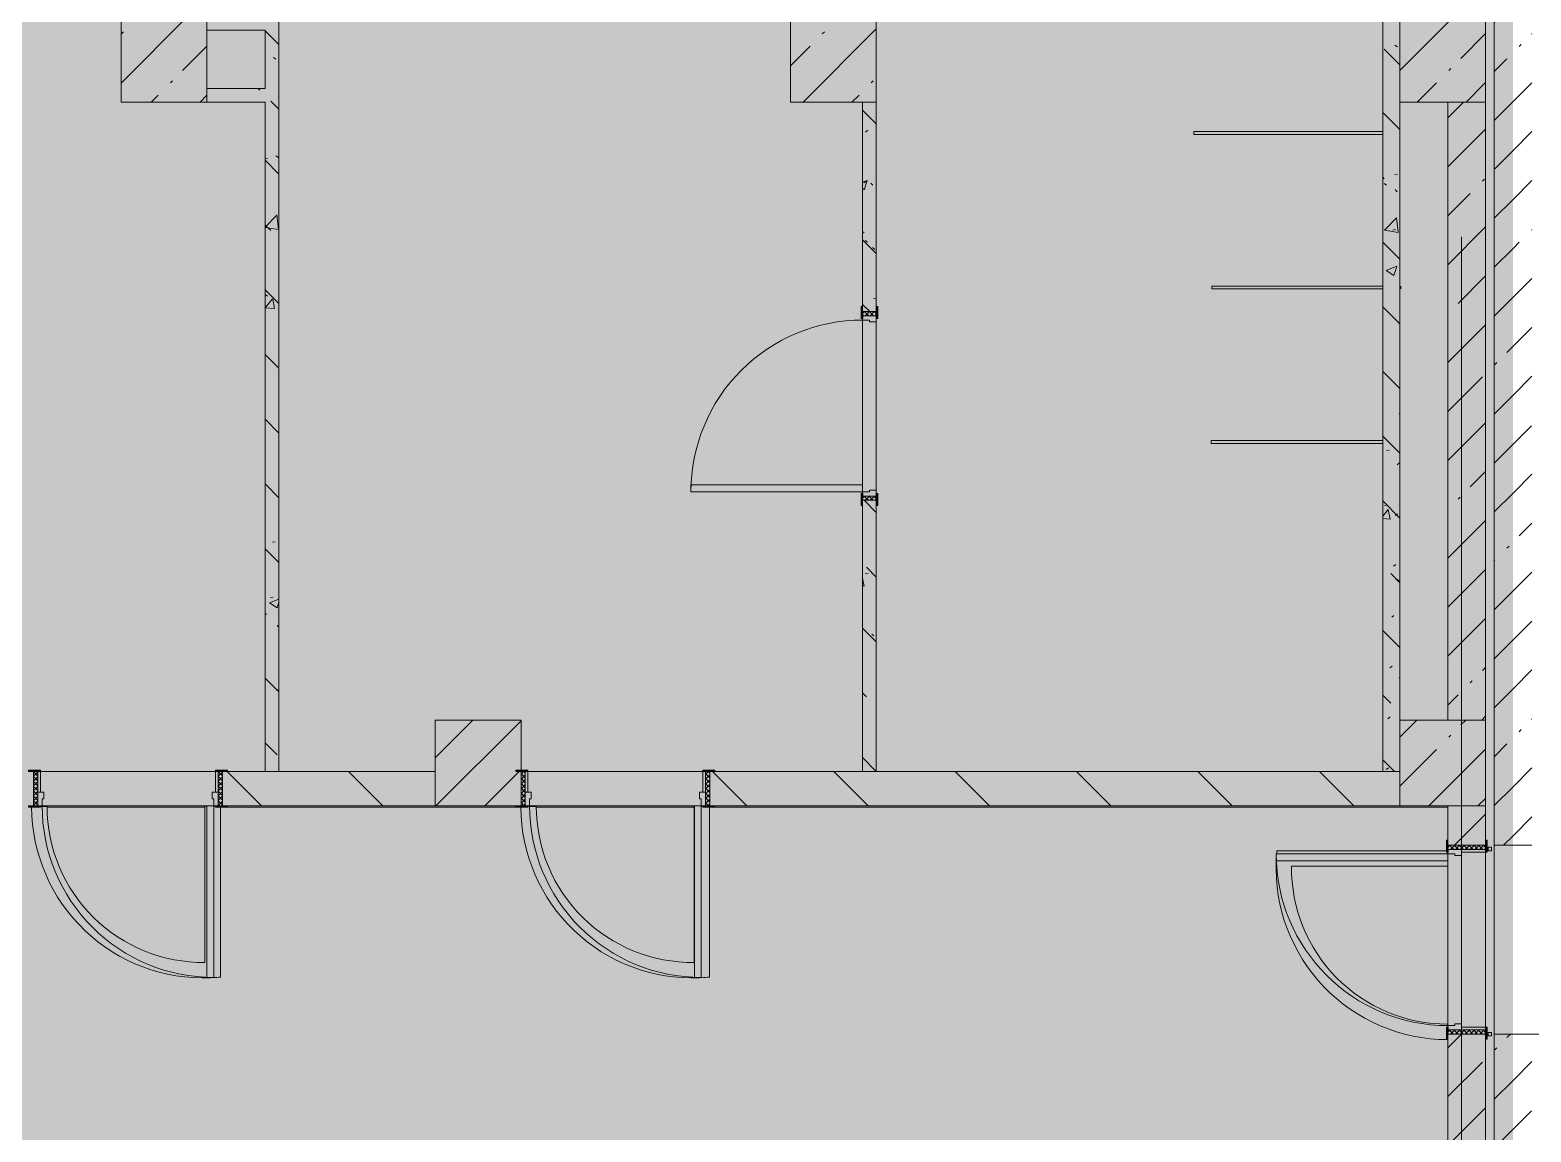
# Model space of a CAD drawing. Header units: millimetres. Extents: x 35098 to 231722, y -8553 to 29000.
# Drawn here: x 180932 to 189676, y 16700 to 23120 of the extents above; entities that cross this region are included whole.
import ezdxf

# ---------------------------------------------------------------- set-up
doc = ezdxf.new("R2010")
doc.units = ezdxf.units.MM
doc.layers.add('A-DETL-GENF-1', color=7, linetype='Continuous', lineweight=9, true_color=0xc0c0c0, transparency=0.4)
for name, color, linetype, lineweight, true_color in [('A-DOOR-2', 7, 'Continuous', 5, 0xaaaaaa), ('A-DOOR-3', 7, 'Continuous', 5, 0xe2e2e2), ('A-DOOR-4', 7, 'Continuous', 5, 0xb7b7b7), ('A-DOOR-FRAM-1', 7, 'Continuous', 5, 0xe2e2e2), ('A-DOOR-FRAM-2', 7, 'Continuous', 5, 0xaaaaaa), ('A-DOOR-FRAM-3', 7, 'Continuous', 5, 0xb7b7b7), ('A-FLOR-2', 7, 'Continuous', 5, 0xb7b7b7), ('A-GENM-1', 7, 'Continuous', 5, 0x737373), ('A-WALL-5', 7, 'Continuous', 9, 0x737373), ('A-WALL-6', 7, 'Continuous', 5, 0x737373), ('I-WALL-4', 7, 'Continuous', 5, 0x737373), ('I-WALL-5', 7, 'Continuous', 5, 0x787878), ('S-COLS-2', 7, 'Continuous', 5, 0x737373)]:
    doc.layers.add(name, color=color, linetype=linetype, lineweight=lineweight, true_color=true_color)
for name, color, linetype, lineweight in [('I-WALL-3', 7, 'Continuous', 5), ('S-COLS-1', 7, 'Continuous', 5), ('Оси', 7, 'Continuous', 9)]:
    doc.layers.add(name, color=color, linetype=linetype, lineweight=lineweight)
pattern_1 = [(45, (104712.3, 0), (-285.1231, 285.1231), []), (45, (104997.44, 0), (-285.1231, 285.1231), [504.031, -100.806, 16.764, -84.042])]
pattern_2 = [(135, (104712.3, 0), (-377.1708, -377.1708), [533.4, -88.9, 17.78, -88.9]), (135, (104712.3, 376.94), (-377.1708, -377.1708), []), (50, (104712.3, 0), (637.6445, -55.7866), [66.675, -733.425]), (355, (104712.3, 0), (-123.3494, 668.699), [53.34, -586.74]), (100.451, (104765.45, -4.65), (514.299, 612.908), [56.665, -623.315]), (46.184, (104712.3, 177.8), (948.7764, -147.15), [100.012, -1100.137]), (96.636, (104791.4, 165.5), (830.909, 865.997), [84.998, -934.973]), (351.184, (104712.3, 177.8), (830.918, 865.988), [80.01, -880.11]), (21, (104801.2, 133.35), (530.6506, -357.9283), [66.675, -733.425]), (326, (104801.2, 133.35), (216.308, 644.6585), [53.34, -586.74]), (71.451, (104845.44, 103.5), (746.9596, 286.7243), [56.665, -623.315]), (37.5, (104712.32, 0), (10.81053, 295.9426), [16.764, -562.864, 16.764, -578.866, -588.962]), (37.5, (104712.32, 0), (10.81053, 295.9426), [-1175.258, 16.764, -572.198]), (7.5, (104712.3, 0), (233.8692, 350.6318), [16.764, -322.834, 16.764, -549.529, -224.472]), (7.5, (104712.3, 0), (233.8692, 350.6318), [-905.891, 16.764, -207.708]), (327.5, (104514.07, 0), (474.5678, -20.0513), [16.764, -205.486, 16.764, -676.656, -920.115]), (327.5, (104514.07, 0), (474.5678, -20.0513), [-915.67, 16.764, -903.351]), (317.5, (104425.17, 0), (518.4522, 88.9934), [16.764, -272.161, 16.764, -443.738, -653.415]), (317.5, (104425.17, 0), (518.4522, 88.9934), [-749.427, 16.764, -636.651])]

# ---------------------------------------------------------------- blocks, each defined once
blk = doc.blocks.new('BSC_Колонна _Прямоугольная - 500х500-23287078-2_7_2_птичка')
at = {"layer": 'S-COLS-1'}
h = blk.add_hatch(dxfattribs=at)
h.set_pattern_fill('FP_112', color=256, style=0, pattern_type=2)
h.set_pattern_definition([(45, (-84450, -22950), (-285.1231, 285.1231), []), (45, (-84164.88, -22950), (-285.1231, 285.1231), [504.031, -100.806, 16.764, -84.042])])
h.paths.add_polyline_path([(-250, -250), (250, -250), (250, 250), (-250, 250), (-250, -160)])
at = {"layer": 'S-COLS-2'}
for p, q in [((250, 250), (-250, 250)), ((-250, 250), (-250, -250)), ((250, -250), (250, 250)), ((-250, -250), (250, -250))]:
    blk.add_line(p, q, dxfattribs=at)
blk = doc.blocks.new('BSC_Колонна _Прямоугольная - 500х500-V102-2_7_2_птичка')
at = {"layer": 'S-COLS-1'}
h = blk.add_hatch(dxfattribs=at)
h.set_pattern_fill('FP_137', color=256, style=0, pattern_type=2)
h.set_pattern_definition([(45, (-77000, -22950), (-285.1231, 285.1231), []), (45, (-76714.88, -22950), (-285.1231, 285.1231), [504.031, -100.806, 16.764, -84.042])])
h.paths.add_polyline_path([(-250, -250), (250, -250), (250, 250), (-250, 250), (-250, -160)])
at = {"layer": 'S-COLS-2'}
for p, q in [((250, 250), (-250, 250)), ((-250, 250), (-250, -250)), ((250, -250), (250, 250)), ((-250, -250), (250, -250))]:
    blk.add_line(p, q, dxfattribs=at)
blk = doc.blocks.new('110_Дверь_СКБ_1Ст_Внутренняя1 - Д-4 1100x2100h_су мгн-V107-2_7_2_птичка')
at = {"layer": 'A-DOOR-2'}
h = blk.add_hatch(dxfattribs=at)
h.set_pattern_fill('FP_143', color=256, style=0, pattern_type=2)
h.set_pattern_definition([(135, (1751.41, 104.685), (-14.14214, -14.14214), []), (225, (1751.41, 104.685), (14.14214, -14.14214), [])])
h.paths.add_polyline_path([(537.5, -40), (562.5, -40), (562.5, 40), (537.5, 40)])
at = {"layer": 'A-DOOR-3'}
h = blk.add_hatch(color=256, dxfattribs=at)
h.paths.add_polyline_path([(-512.5, 40), (-512.5, -40), (-477.5, -40), (-477.5, 0), (-487.5, 0), (-487.5, 40)])
h.paths.add_polyline_path([(502.5, 0), (502.5, -40), (537.5, -40), (537.5, 40), (512.5, 40), (512.5, 0)])
at = {"layer": 'A-DOOR-FRAM-1'}
for points in [[(-487.5, 1040), (-487.5, 40), (-447.5, 40), (-447.5, 1040)], [(-567.5, 40), (-497.5, 40), (-497.5, 48), (-567.5, 48)], [(522.5, 40), (592.5, 40), (592.5, 48), (522.5, 48)], [(-567.5, -48), (-497.5, -48), (-497.5, -40), (-567.5, -40)], [(522.5, -48), (592.5, -48), (592.5, -40), (522.5, -40)]]:
    blk.add_hatch(color=256, dxfattribs=at).paths.add_polyline_path(points)
at = {"layer": 'A-DOOR-FRAM-2'}
h = blk.add_hatch(dxfattribs=at)
h.set_pattern_fill('FP_144', color=256, style=0, pattern_type=2)
h.set_pattern_definition([(45, (-371.384, 104.685), (-14.1421, 14.1421), []), (135, (-371.384, 104.685), (-14.1421, -14.1421), [])])
h.paths.add_polyline_path([(-537.5, -40), (-512.5, -40), (-512.5, 40), (-537.5, 40)])
at = {"layer": 'A-DOOR-4'}
for p, q in [((-487.5, 1040), (-487.5, 40)), ((-447.5, 1040), (-487.5, 1040)), ((-447.5, 40), (-447.5, 1040)), ((-487.5, 40), (-447.5, 40))]:
    blk.add_line(p, q, dxfattribs=at)
blk.add_arc((-487.5, 40), 1000, 360, 90, dxfattribs=at)
at = {"layer": 'A-DOOR-FRAM-3'}
for p, q in [((-497.5, 48), (-567.5, 48)), ((-567.5, 48), (-567.5, 40)), ((-567.5, 40), (-497.5, 40)), ((-512.5, 40), (-537.5, 40)), ((-537.5, 40), (-537.5, -40)), ((-487.5, 40), (-512.5, 40)), ((-512.5, 40), (-512.5, -40)), ((-512.5, -40), (-512.5, 40)), ((-497.5, 40), (-512.5, 40)), ((-512.5, 40), (-512.5, 39)), ((-512.5, 39), (-497.5, 39)), ((-497.5, 40), (-497.5, 48)), ((-497.5, 39), (-497.5, 40)), ((-487.5, 0), (-487.5, 40)), ((-477.5, 0), (-487.5, 0)), ((-477.5, -40), (-477.5, 0)), ((512.5, 0), (502.5, 0)), ((502.5, 0), (502.5, -40)), ((512.5, 40), (512.5, 0)), ((537.5, 40), (512.5, 40)), ((592.5, 48), (522.5, 48)), ((522.5, 48), (522.5, 40)), ((537.5, 40), (522.5, 40)), ((522.5, 40), (522.5, 39)), ((522.5, 40), (592.5, 40)), ((522.5, 39), (537.5, 39)), ((537.5, -40), (537.5, 40)), ((562.5, 40), (537.5, 40)), ((537.5, 40), (537.5, -40)), ((537.5, 39), (537.5, 40)), ((562.5, -40), (562.5, 40)), ((592.5, 40), (592.5, 48)), ((-497.5, -40), (-567.5, -40)), ((-567.5, -40), (-567.5, -48)), ((-567.5, -48), (-497.5, -48)), ((-537.5, -40), (-512.5, -40)), ((-497.5, -39), (-512.5, -39)), ((-512.5, -39), (-512.5, -40)), ((-512.5, -40), (-477.5, -40)), ((-512.5, -40), (-497.5, -40)), ((-497.5, -40), (-497.5, -39)), ((-497.5, -48), (-497.5, -40)), ((502.5, -40), (537.5, -40)), ((537.5, -39), (522.5, -39)), ((522.5, -39), (522.5, -40)), ((522.5, -40), (537.5, -40)), ((592.5, -40), (522.5, -40)), ((522.5, -40), (522.5, -48)), ((522.5, -48), (592.5, -48)), ((537.5, -40), (537.5, -39)), ((537.5, -40), (562.5, -40)), ((592.5, -48), (592.5, -40))]:
    blk.add_line(p, q, dxfattribs=at)
blk = doc.blocks.new('110_Дверь_СКБ_1Ст_Внутренняя1 - Д-4 1100x2100h_су мгн-V108-2_7_2_птичка')
at = {"layer": 'A-DOOR-2'}
h = blk.add_hatch(dxfattribs=at)
h.set_pattern_fill('FP_118', color=256, style=0, pattern_type=2)
h.set_pattern_definition([(135, (1751.41, 164.685), (-14.14214, -14.14214), []), (225, (1751.41, 164.685), (14.14214, -14.14214), [])])
h.paths.add_polyline_path([(562.5, 100), (537.5, 100), (537.5, -100), (562.5, -100)])
at = {"layer": 'A-DOOR-3'}
h = blk.add_hatch(color=256, dxfattribs=at)
h.paths.add_polyline_path([(512.5, 100), (512.5, 60), (502.5, 60), (502.5, 20), (537.5, 20), (537.5, 100)])
h.paths.add_polyline_path([(-487.5, 100), (-512.5, 100), (-512.5, 20), (-477.5, 20), (-477.5, 60), (-487.5, 60)])
at = {"layer": 'A-DOOR-FRAM-1'}
for points in [[(-487.5, 1100), (-487.5, 100), (-447.5, 100), (-447.5, 1100)], [(-567.5, 108), (-567.5, 100), (-497.5, 100), (-497.5, 108)], [(592.5, 108), (522.5, 108), (522.5, 100), (592.5, 100)], [(-497.5, 20), (-512.5, 20), (-512.5, -100), (-497.5, -100)], [(537.5, 20), (522.5, 20), (522.5, -100), (537.5, -100)], [(-567.5, -100), (-567.5, -108), (-497.5, -108), (-497.5, -100)], [(592.5, -100), (522.5, -100), (522.5, -108), (592.5, -108)]]:
    blk.add_hatch(color=256, dxfattribs=at).paths.add_polyline_path(points)
at = {"layer": 'A-DOOR-FRAM-2'}
h = blk.add_hatch(dxfattribs=at)
h.set_pattern_fill('FP_119', color=256, style=0, pattern_type=2)
h.set_pattern_definition([(45, (-371.384, 164.685), (-14.1421, 14.1421), []), (135, (-371.384, 164.685), (-14.1421, -14.1421), [])])
h.paths.add_polyline_path([(-512.5, 100), (-537.5, 100), (-537.5, -100), (-512.5, -100)])
at = {"layer": 'A-DOOR-4'}
for p, q in [((-487.5, 1100), (-487.5, 100)), ((-447.5, 1100), (-487.5, 1100)), ((-447.5, 100), (-447.5, 1100)), ((-487.5, 100), (-447.5, 100))]:
    blk.add_line(p, q, dxfattribs=at)
blk.add_arc((-487.5, 100), 1000, 360, 90, dxfattribs=at)
at = {"layer": 'A-DOOR-FRAM-3'}
for p, q in [((-497.5, 108), (-567.5, 108)), ((-567.5, 108), (-567.5, 100)), ((-567.5, 100), (-497.5, 100)), ((-512.5, 100), (-537.5, 100)), ((-537.5, 100), (-537.5, -100)), ((-487.5, 100), (-512.5, 100)), ((-512.5, 100), (-512.5, 20)), ((-512.5, -100), (-512.5, 100)), ((-497.5, 100), (-512.5, 100)), ((-512.5, 100), (-512.5, 99)), ((-512.5, 99), (-497.5, 99)), ((-497.5, 100), (-497.5, 108)), ((-497.5, 99), (-497.5, 100)), ((-487.5, 60), (-487.5, 100)), ((512.5, 100), (512.5, 60)), ((537.5, 100), (512.5, 100)), ((592.5, 108), (522.5, 108)), ((522.5, 108), (522.5, 100)), ((537.5, 100), (522.5, 100)), ((522.5, 100), (522.5, 99)), ((522.5, 100), (592.5, 100)), ((522.5, 99), (537.5, 99)), ((537.5, 20), (537.5, 100)), ((562.5, 100), (537.5, 100)), ((537.5, 100), (537.5, -100)), ((537.5, 99), (537.5, 100)), ((562.5, -100), (562.5, 100)), ((592.5, 100), (592.5, 108)), ((-512.5, 20), (-477.5, 20)), ((-497.5, 20), (-512.5, 20)), ((-512.5, 20), (-512.5, -100)), ((-497.5, -100), (-497.5, 20)), ((-477.5, 60), (-487.5, 60)), ((-477.5, 20), (-477.5, 60)), ((512.5, 60), (502.5, 60)), ((502.5, 60), (502.5, 20)), ((502.5, 20), (537.5, 20)), ((537.5, 20), (522.5, 20)), ((522.5, 20), (522.5, -100)), ((537.5, -100), (537.5, 20)), ((-497.5, -100), (-567.5, -100)), ((-567.5, -100), (-567.5, -108)), ((-567.5, -108), (-497.5, -108)), ((-537.5, -100), (-512.5, -100)), ((-512.5, -100), (-497.5, -100)), ((-497.5, -108), (-497.5, -100)), ((522.5, -100), (537.5, -100)), ((592.5, -100), (522.5, -100)), ((522.5, -100), (522.5, -108)), ((522.5, -108), (592.5, -108)), ((537.5, -100), (562.5, -100)), ((592.5, -108), (592.5, -100))]:
    blk.add_line(p, q, dxfattribs=at)
blk = doc.blocks.new('131_Сантехническая перегородка - СП-2-29831410-2_7_2_птичка')
at = {"layer": 'A-GENM-1'}
for p, q in [((0, 8), (1100, 8)), ((1100, 8), (1100, -8)), ((1100, -8), (0, -8))]:
    blk.add_line(p, q, dxfattribs=at)
blk = doc.blocks.new('131_Сантехническая перегородка - СП-2-16286057-2_7_2_птичка')
at = {"layer": 'A-GENM-1'}
for p, q in [((0, 8), (995.7, 8)), ((0, 8), (0, -8)), ((1100, 8), (1100, -8)), ((995.7, -8), (0, -8))]:
    blk.add_line(p, q, dxfattribs=at)
blk = doc.blocks.new('131_Сантехническая перегородка - СП-2-V111-2_7_2_птичка')
at = {"layer": 'A-GENM-1'}
for p, q in [((0, 8), (1000.7, 8)), ((0, 8), (0, -8)), ((1000.7, -8), (0, -8))]:
    blk.add_line(p, q, dxfattribs=at)
blk = doc.blocks.new('110_Дверь_СКБ_1Ст_Внутренняя1 - Д-4 _л_ 1100x2100h_су мгн-V137-2_7_2_птичка')
at = {"layer": 'A-DOOR-2'}
h = blk.add_hatch(dxfattribs=at)
h.set_pattern_fill('FP_141', color=256, style=0, pattern_type=2)
h.set_pattern_definition([(135, (1751.41, 174.685), (-14.14214, -14.14214), []), (225, (1751.41, 174.685), (14.14214, -14.14214), [])])
h.paths.add_polyline_path([(537.5, -110), (562.5, -110), (562.5, 110), (537.5, 110)])
at = {"layer": 'A-DOOR-3'}
h = blk.add_hatch(color=256, dxfattribs=at)
h.paths.add_polyline_path([(-512.5, 110), (-512.5, 30), (-477.5, 30), (-477.5, 70), (-487.5, 70), (-487.5, 110)])
h.paths.add_polyline_path([(502.5, 70), (502.5, 30), (537.5, 30), (537.5, 110), (512.5, 110), (512.5, 70)])
at = {"layer": 'A-DOOR-FRAM-1'}
for points in [[(472.5, 110), (512.5, 110), (512.5, 1110), (472.5, 1110), (472.5, 401.4)], [(-567.5, 110), (-497.5, 110), (-497.5, 118), (-567.5, 118)], [(522.5, 110), (592.5, 110), (592.5, 118), (522.5, 118)], [(-512.5, 30), (-512.5, -110), (-497.5, -110), (-497.5, 30)], [(522.5, -110), (537.5, -110), (537.5, 30), (522.5, 30)], [(-567.5, -118), (-497.5, -118), (-497.5, -110), (-567.5, -110)], [(522.5, -118), (592.5, -118), (592.5, -110), (522.5, -110)]]:
    blk.add_hatch(color=256, dxfattribs=at).paths.add_polyline_path(points)
at = {"layer": 'A-DOOR-FRAM-2'}
h = blk.add_hatch(dxfattribs=at)
h.set_pattern_fill('FP_142', color=256, style=0, pattern_type=2)
h.set_pattern_definition([(45, (-371.384, 174.685), (-14.1421, 14.1421), []), (135, (-371.384, 174.685), (-14.1421, -14.1421), [])])
h.paths.add_polyline_path([(-537.5, 110), (-537.5, -110), (-512.5, -110), (-512.5, 110)])
at = {"layer": 'A-DOOR-4'}
for p, q in [((512.5, 1110), (472.5, 1110)), ((472.5, 1110), (472.5, 110)), ((512.5, 110), (512.5, 1110)), ((472.5, 110), (512.5, 110))]:
    blk.add_line(p, q, dxfattribs=at)
blk.add_arc((512.5, 110), 1000, 90, 180, dxfattribs=at)
at = {"layer": 'A-DOOR-FRAM-3'}
for p, q in [((-497.5, 118), (-567.5, 118)), ((-567.5, 118), (-567.5, 110)), ((-567.5, 110), (-497.5, 110)), ((-512.5, 110), (-537.5, 110)), ((-537.5, 110), (-537.5, -110)), ((-487.5, 110), (-512.5, 110)), ((-512.5, 110), (-512.5, 30)), ((-512.5, -110), (-512.5, 110)), ((-497.5, 110), (-512.5, 110)), ((-512.5, 110), (-512.5, 109)), ((-512.5, 109), (-497.5, 109)), ((-497.5, 110), (-497.5, 118)), ((-497.5, 109), (-497.5, 110)), ((-487.5, 70), (-487.5, 110)), ((512.5, 110), (512.5, 70)), ((537.5, 110), (512.5, 110)), ((592.5, 118), (522.5, 118)), ((522.5, 118), (522.5, 110)), ((537.5, 110), (522.5, 110)), ((522.5, 110), (522.5, 109)), ((522.5, 110), (592.5, 110)), ((522.5, 109), (537.5, 109)), ((537.5, 30), (537.5, 110)), ((562.5, 110), (537.5, 110)), ((537.5, 110), (537.5, -110)), ((537.5, 109), (537.5, 110)), ((562.5, -110), (562.5, 110)), ((592.5, 110), (592.5, 118)), ((-512.5, 30), (-477.5, 30)), ((-497.5, 30), (-512.5, 30)), ((-512.5, 30), (-512.5, -110)), ((-497.5, -110), (-497.5, 30)), ((-477.5, 70), (-487.5, 70)), ((-477.5, 30), (-477.5, 70)), ((512.5, 70), (502.5, 70)), ((502.5, 70), (502.5, 30)), ((502.5, 30), (537.5, 30)), ((537.5, 30), (522.5, 30)), ((522.5, 30), (522.5, -110)), ((537.5, -110), (537.5, 30)), ((-497.5, -110), (-567.5, -110)), ((-567.5, -110), (-567.5, -118)), ((-567.5, -118), (-497.5, -118)), ((-537.5, -110), (-512.5, -110)), ((-512.5, -110), (-497.5, -110)), ((-497.5, -118), (-497.5, -110)), ((522.5, -110), (537.5, -110)), ((592.5, -110), (522.5, -110)), ((522.5, -110), (522.5, -118)), ((522.5, -118), (592.5, -118)), ((537.5, -110), (562.5, -110)), ((592.5, -118), (592.5, -110))]:
    blk.add_line(p, q, dxfattribs=at)
blk = doc.blocks.new('BSC_Колонна _Прямоугольная - 500х500-V156-2_7_2_птичка')
at = {"layer": 'S-COLS-1'}
h = blk.add_hatch(dxfattribs=at)
h.set_pattern_fill('FP_183', color=256, style=0, pattern_type=2)
h.set_pattern_definition([(45, (-78830, -18850), (-285.1231, 285.1231), []), (45, (-78544.88, -18850), (-285.1231, 285.1231), [504.031, -100.806, 16.764, -84.042])])
h.paths.add_polyline_path([(-206.5, -250), (250, -250), (250, -50), (220, -50), (220, -42), (250, -42), (250, 250), (-250, 250), (-250, -250)])
at = {"layer": 'S-COLS-2'}
for p, q in [((250, 250), (-250, 250)), ((-250, 250), (-250, -250)), ((250, -42), (250, 250)), ((-250, -250), (220, -250))]:
    blk.add_line(p, q, dxfattribs=at)
blk = doc.blocks.new('BSC_Колонна _Прямоугольная - 500х500-V157-2_7_2_птичка')
at = {"layer": 'S-COLS-1'}
h = blk.add_hatch(dxfattribs=at)
h.set_pattern_fill('FP_184', color=256, style=0, pattern_type=2)
h.set_pattern_definition([(45, (-84450, -18850), (-285.1231, 285.1231), []), (45, (-84164.88, -18850), (-285.1231, 285.1231), [504.031, -100.806, 16.764, -84.042])])
h.paths.add_polyline_path([(-250, -250), (250, -250), (250, 250), (-250, 250), (-250, -109.1)])
at = {"layer": 'S-COLS-2'}
for p, q in [((250, 250), (-250, 250)), ((-250, 250), (-250, -250)), ((250, -250), (250, 250)), ((-250, -250), (250, -250))]:
    blk.add_line(p, q, dxfattribs=at)
blk = doc.blocks.new('BSC_Колонна _Прямоугольная - 500х500-V158-2_7_2_птичка')
at = {"layer": 'S-COLS-1'}
h = blk.add_hatch(dxfattribs=at)
h.set_pattern_fill('FP_185', color=256, style=0, pattern_type=2)
h.set_pattern_definition([(45, (-80900, -22950), (-285.1231, 285.1231), []), (45, (-80614.88, -22950), (-285.1231, 285.1231), [504.031, -100.806, 16.764, -84.042])])
h.paths.add_polyline_path([(-250, -250), (250, -250), (250, 250), (-250, 250), (-250, -160)])
at = {"layer": 'S-COLS-2'}
for p, q in [((250, 250), (-250, 250)), ((-250, 250), (-250, -250)), ((250, -250), (250, 250)), ((-250, -250), (250, -250))]:
    blk.add_line(p, q, dxfattribs=at)

msp = doc.modelspace()

# ---------------------------------------------------------------- hatches: boundary and pattern name
at = {"layer": 'A-DETL-GENF-1'}
msp.add_hatch(color=256, dxfattribs=at).paths.add_polyline_path([(180553.3, -280), (180572.3, -280), (180572.3, 3300), (189572.3, 3300), (189572.3, 27350), (146622.3, 27350), (146622.3, 23778), (143472.3, 23778), (143472.3, -280), (179625.7, -280)])
at = {"layer": 'I-WALL-3'}
h = msp.add_hatch(dxfattribs=at)
h.set_pattern_fill('FP_111', color=256, style=0, pattern_type=2)
h.set_pattern_definition(pattern_1)
h.paths.add_polyline_path([(189572.3, 18370), (189572.3, 27100), (189462.3, 27100), (189462.3, 18370)])
h = msp.add_hatch(dxfattribs=at)
h.set_pattern_fill('FP_111', color=256, style=0, pattern_type=2)
h.set_pattern_definition(pattern_1)
h.paths.add_polyline_path([(189682.3, 18370), (189682.3, 27100), (189572.3, 27100), (189572.3, 18370)])
h = msp.add_hatch(dxfattribs=at)
h.set_pattern_fill('FP_111', color=256, style=0, pattern_type=2)
h.set_pattern_definition(pattern_1)
h.paths.add_polyline_path([(189412.3, 15150), (189412.3, 15530), (189192.3, 15530), (189192.3, 15150)])
h.paths.add_polyline_path([(189192.3, 18570), (189412.3, 18570), (189412.3, 18600), (189192.3, 18600)])
h.paths.add_polyline_path([(189412.3, 19100), (189412.3, 22700), (189192.3, 22700), (189192.3, 19100), (189200.8, 19100)])
h.paths.add_polyline_path([(189316.4, 23200), (189412.3, 23200), (189412.3, 26600), (189192.3, 26600), (189192.3, 23200)])
h = msp.add_hatch(dxfattribs=at)
h.set_pattern_fill('FP_114', color=256, style=0, pattern_type=2)
h.set_pattern_definition([(135, (104712.3, 0), (-353.5534, -353.5534), [])])
h.paths.add_polyline_path([(182082.3, 18600), (183292.3, 18600), (183292.3, 18800), (182052.3, 18800), (182052.3, 18600)])
h.paths.add_polyline_path([(184892.3, 18600), (188912.3, 18600), (188912.3, 18800), (184892.3, 18800)])
h.paths.add_polyline_path([(178252.3, 18600), (178252.3, 18800), (171472.3, 18800), (171472.3, 18600), (175915.7, 18600)])
h.paths.add_polyline_path([(180952.3, 18600), (180952.3, 18800), (178752.3, 18800), (178752.3, 18600), (180922.3, 18600)])
h = msp.add_hatch(dxfattribs=at)
h.set_pattern_fill('FP_111', color=256, style=0, pattern_type=2)
h.set_pattern_definition(pattern_1)
h.paths.add_polyline_path([(189192.3, 15530), (189412.3, 15530), (189412.3, 17270), (189192.3, 17270), (189192.3, 15848.6)])
h.paths.add_polyline_path([(189412.3, 18370), (189412.3, 18570), (189192.3, 18570), (189192.3, 18370)])
h = msp.add_hatch(dxfattribs=at)
h.set_pattern_fill('FP_111', color=256, style=0, pattern_type=2)
h.set_pattern_definition(pattern_1)
h.paths.add_polyline_path([(189462.3, 16300), (189572.3, 16300), (189572.3, 17270), (189462.3, 17270), (189462.3, 17005.5)])
h = msp.add_hatch(dxfattribs=at)
h.set_pattern_fill('FP_111', color=256, style=0, pattern_type=2)
h.set_pattern_definition(pattern_1)
h.paths.add_polyline_path([(189682.3, 16300), (189682.3, 17270), (189572.3, 17270), (189572.3, 16300)])
at = {"layer": 'I-WALL-5'}
h = msp.add_hatch(dxfattribs=at)
h.set_pattern_fill('FP_124', color=256, style=0, pattern_type=2)
h.set_pattern_definition(pattern_2)
h.paths.add_polyline_path([(182302.3, 18800), (182382.3, 18800), (182382.3, 26900), (182302.3, 26900), (182302.3, 20476.2)])
h = msp.add_hatch(dxfattribs=at)
h.set_pattern_fill('FP_124', color=256, style=0, pattern_type=2)
h.set_pattern_definition(pattern_2)
h.paths.add_polyline_path([(188813, 18800), (188912.3, 18800), (188912.3, 26900), (188813, 26900), (188813, 20476.2)])
h = msp.add_hatch(dxfattribs=at)
h.set_pattern_fill('FP_124', color=256, style=0, pattern_type=2)
h.set_pattern_definition(pattern_2)
h.paths.add_polyline_path([(182302.3, 22700), (182302.3, 22780), (181962.3, 22780), (181962.3, 22700)])
h = msp.add_hatch(dxfattribs=at)
h.set_pattern_fill('FP_124', color=256, style=0, pattern_type=2)
h.set_pattern_definition(pattern_2)
h.paths.add_polyline_path([(185862.3, 18800), (185862.3, 20380), (185782.3, 20380), (185782.3, 18800)])
h.paths.add_polyline_path([(185782.3, 21480), (185862.3, 21480), (185862.3, 22700), (185782.3, 22700), (185782.3, 21510)])

# ---------------------------------------------------------------- linework, layer by layer
at = {"layer": 'A-FLOR-2'}
for p, q in [((181031.2, 18596.6), (180992.3, 18596.6)), ((181951.2, 18592.9), (181031.4, 18592.9)), ((181962.3, 18597.6), (181951.2, 18597.6)), ((181951.2, 18597.6), (181951.2, 17687.6)), ((182012.3, 18597.6), (182002.3, 18597.6)), ((182041.2, 17602.6), (182041.2, 18592)), ((183762.3, 18592.9), (182082.3, 18592.9)), ((183881.2, 18596.6), (183832.3, 18596.6)), ((184801.2, 18592.9), (183881.4, 18592.9)), ((184801.2, 18597.6), (184801.2, 17687.6)), ((184852.3, 18597.6), (184842.3, 18597.6)), ((184891.2, 17602.6), (184891.2, 18592)), ((189192.3, 18592.9), (184922.3, 18592.9)), ((189462.3, 18370), (189462.3, 17270)), ((189184.3, 18338.2), (188196.4, 18338.2)), ((189191.4, 18320), (189191.4, 18330)), ((189191.4, 18248.2), (189191.4, 18280)), ((188281.4, 18248.2), (189191.4, 18248.2)), ((189190.4, 17310), (189190.4, 17328.2))]:
    msp.add_line(p, q, dxfattribs=at)
for centre, radius, start, end in [((181941.2, 18597.6), 1000, 180.32046, 272.39422), ((181941.2, 18597.6), 910, 180.06296, 270.62964), ((184791.2, 18597.6), 1000, 180.32046, 272.39422), ((184791.2, 18597.6), 910, 180.06296, 270.62964), ((189191.4, 18238.2), 1000, 177.59974, 269.9427), ((189191.4, 18238.2), 1000, 174.26083, 175.30446), ((189191.4, 18238.2), 910, 179.37036, 269.93704), ((181941.2, 18597.6), 1000, 273.50823, 275.73917), ((184791.2, 18597.6), 1000, 272.93441, 275.73917)]:
    msp.add_arc(centre, radius, start, end, dxfattribs=at)
at = {"layer": 'A-WALL-5'}
for p, q in [((182302.3, 18800), (182382.3, 18800)), ((185782.3, 18800), (185862.3, 18800)), ((188813, 18800), (188912.3, 18800))]:
    msp.add_line(p, q, dxfattribs=at)
at = {"layer": 'A-WALL-6'}
for p, q in [((189447.3, 18358.5), (189427.3, 18358.5)), ((189427.3, 18358.5), (189427.3, 18338.5)), ((189427.3, 18338.5), (189447.3, 18338.5)), ((189447.3, 18338.5), (189447.3, 18358.5)), ((189447.3, 17280), (189427.3, 17280)), ((189427.3, 17280), (189427.3, 17260)), ((189427.3, 17260), (189447.3, 17260)), ((189447.3, 17260), (189447.3, 17280))]:
    msp.add_line(p, q, dxfattribs=at)
at = {"layer": 'I-WALL-3'}
for p, q in [((189462.3, 18370), (189682.3, 18370)), ((191674, 17270), (189462.3, 17270))]:
    msp.add_line(p, q, dxfattribs=at)
at = {"layer": 'I-WALL-4'}
for p, q in [((189462.3, 27100), (189462.3, 18370)), ((182382.3, 18800), (182382.3, 26900)), ((188813, 23420), (188813, 18800)), ((181962.3, 23120), (182302.3, 23120)), ((182302.3, 23120), (182302.3, 22780)), ((182302.3, 22780), (181962.3, 22780)), ((181962.3, 22700), (182302.3, 22700)), ((182302.3, 22700), (182302.3, 18800)), ((185782.3, 22700), (185782.3, 21510)), ((185862.3, 21510), (185862.3, 22700)), ((188913, 19100), (188913, 22700)), ((189192.3, 22700), (189192.3, 19100)), ((189412.3, 19100), (189412.3, 22700)), ((185782.3, 20470), (185782.3, 21430)), ((185862.3, 21420), (185862.3, 20440)), ((185782.3, 20350), (185782.3, 18800)), ((185862.3, 18800), (185862.3, 20350)), ((180992.3, 18800), (182012.3, 18800)), ((182302.3, 18800), (182082.3, 18800)), ((183292.3, 18800), (182382.3, 18800)), ((183832.3, 18800), (184852.3, 18800)), ((185782.3, 18800), (184922.3, 18800)), ((188813, 18800), (185862.3, 18800)), ((181962.3, 18600), (181002.3, 18600)), ((182082.3, 18600), (183292.3, 18600)), ((184802.3, 18600), (183842.3, 18600)), ((184922.3, 18600), (188912.3, 18600)), ((189192.3, 18600), (189192.3, 18570)), ((189192.3, 18570), (189192.3, 18400)), ((189412.3, 18570), (189412.3, 18600)), ((189412.3, 18400), (189412.3, 18570)), ((189192.3, 17320), (189192.3, 18280)), ((189412.3, 18330), (189412.3, 17310)), ((189192.3, 17240), (189192.3, 16130)), ((189412.3, 11550), (189412.3, 17240)), ((189462.3, 17270), (189462.3, 16100))]:
    msp.add_line(p, q, dxfattribs=at)
at = {"layer": 'Оси'}
msp.add_line((189272.3, 10029.8), (189272.3, 21915.1), dxfattribs=at)

# ---------------------------------------------------------------- block references
at = {"layer": 'A-DOOR-4'}
for name, p, rotation in [('110_Дверь_СКБ_1Ст_Внутренняя1 - Д-4 1100x2100h_су мгн-V107-2_7_2_птичка', (185822.3, 20917.5), 89.99999999999984), ('110_Дверь_СКБ_1Ст_Внутренняя1 - Д-4 1100x2100h_су мгн-V108-2_7_2_птичка', (181514.8, 18700), 180), ('110_Дверь_СКБ_1Ст_Внутренняя1 - Д-4 1100x2100h_су мгн-V108-2_7_2_птичка', (184354.8, 18700), 180), ('110_Дверь_СКБ_1Ст_Внутренняя1 - Д-4 _л_ 1100x2100h_су мгн-V137-2_7_2_птичка', (189302.3, 17807.5), 89.9999999999999)]:
    msp.add_blockref(name, p, dxfattribs=dict(at, rotation=rotation))
at = {"layer": 'A-GENM-1', "rotation": 180}
msp.add_blockref('131_Сантехническая перегородка - СП-2-29831410-2_7_2_птичка', (188813, 22520), dxfattribs=at)
at = {"layer": 'A-GENM-1'}
for name, p in [('131_Сантехническая перегородка - СП-2-16286057-2_7_2_птичка', (187817.3, 21620)), ('131_Сантехническая перегородка - СП-2-V111-2_7_2_птичка', (187812.3, 20720))]:
    msp.add_blockref(name, p, dxfattribs=at)
at = {"layer": 'S-COLS-2'}
for name, p in [('BSC_Колонна _Прямоугольная - 500х500-V102-2_7_2_птичка', (181712.3, 22950)), ('BSC_Колонна _Прямоугольная - 500х500-V158-2_7_2_птичка', (185612.3, 22950)), ('BSC_Колонна _Прямоугольная - 500х500-23287078-2_7_2_птичка', (189162.3, 22950)), ('BSC_Колонна _Прямоугольная - 500х500-V156-2_7_2_птичка', (183542.3, 18850)), ('BSC_Колонна _Прямоугольная - 500х500-V157-2_7_2_птичка', (189162.3, 18850))]:
    msp.add_blockref(name, p, dxfattribs=at)

doc.saveas('drawing.dxf')
